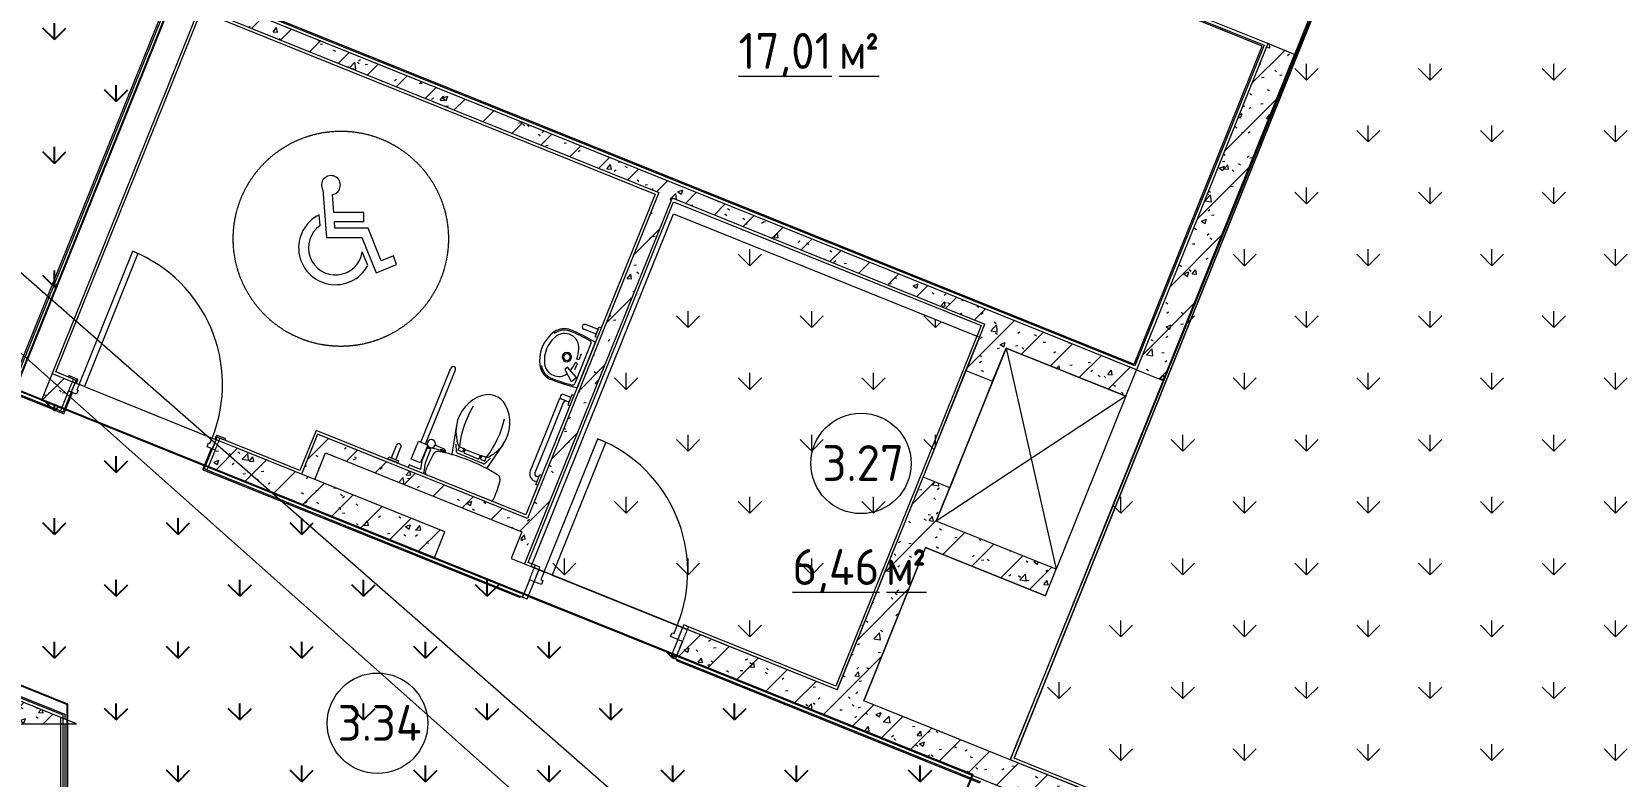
# Model space of a CAD drawing. Header units: millimetres. Extents: x -584918 to 2941280, y 3000189 to 4229862.
# Drawn here: x 191234 to 202286, y 4023976 to 4029165 of the extents above; entities that cross this region are included whole.
import ezdxf

# ---------------------------------------------------------------- set-up
doc = ezdxf.new("R2010")
doc.units = ezdxf.units.MM
doc.linetypes.add('ASVP_Невидимые', pattern=[5, 3, -2])
doc.linetypes.add('ASVP_Штриховая_ш3 п1_5', pattern=[4.5, 3, -1.5])
for name, color, linetype, lineweight in [('Генплан', 7, 'Continuous', 0), ('Двери', 7, 'Continuous', 0), ('Линии', 7, 'Continuous', 0), ('Марки помещений', 7, 'Continuous', 0), ('Обобщенные модели', 7, 'Continuous', 0), ('Перекрытие', 7, 'Continuous', 0), ('Сантехника', 7, 'Continuous', 0), ('Стены внутренние', 7, 'Continuous', 0), ('Стены несущие', 7, 'Continuous', 0), ('Стены отделка', 7, 'Continuous', 0), ('экспертиза ДУ пояснения', 6, 'Continuous', 0), ('экспертиза условные обозначения', 1, 'Continuous', 0)]:
    doc.layers.add(name, color=color, linetype=linetype, lineweight=lineweight)
doc.styles.add('GOST Common_2', font='', dxfattribs={"height": 500})
doc.styles.add('GOST Common_3', font='', dxfattribs={"width": 0.9, "height": 500})
doc.styles.get('GOST Common_2').set_extended_font_data('GOST Common')
doc.styles.get('GOST Common_3').set_extended_font_data('GOST Common')
pattern_1 = [(45, (188753.27, 4005092.92), (-141.4214, 141.4214), [])]
pattern_2 = [(50, (188753.27, 4005092.92), (364.368, -31.8783), [38.1, -419.1]), (355, (188753.27, 4005092.9), (-70.486, 382.1133), [30.48, -335.28]), (100.451, (188783.63, 4005090.26), (293.885, 350.2334), [32.38, -356.18]), (46.184, (188753.27, 4005194.5), (542.1585, -84.086), [57.15, -628.65]), (96.636, (188798.45, 4005187.5), (474.805, 494.855), [48.57, -534.27]), (351.184, (188753.27, 4005194.5), (474.81, 494.85), [45.72, -502.92]), (21, (188804.07, 4005169.12), (303.2285, -204.5305), [38.1, -419.1]), (326, (188804.07, 4005169.1), (123.604, 368.376), [30.48, -335.28]), (71.451, (188829.33, 4005152.07), (426.834, 163.8427), [32.38, -356.18]), (37.5, (188753.27, 4005092.92), (6.17665, 169.11015), [16.764, -314.452, 16.764, -323.596, -336.55]), (37.5, (188753.27, 4005092.92), (6.17665, 169.11015), [-671.576, 16.764, -319.786]), (7.5, (188753.27, 4005092.92), (133.6389, 200.3615), [16.764, -177.292, 16.764, -306.832, -128.27]), (7.5, (188753.27, 4005092.92), (133.6389, 200.3615), [-517.652, 16.764, -111.506]), (327.5, (188639.98, 4005092.92), (271.1818, -11.45836), [16.764, -110.236, 16.764, -379.476, -525.78]), (327.5, (188639.98, 4005092.92), (271.1818, -11.45836), [-523.24, 16.764, -509.016]), (317.5, (188589.18, 4005092.92), (296.2585, 50.8528), [16.764, -148.336, 16.764, -246.38, -373.38]), (317.5, (188589.18, 4005092.92), (296.2585, 50.8528), [-428.244, 16.764, -356.616])]
pattern_3 = [(90, (109166.84, 3464580.1), (-431.0523, 431.0523), [114.3, -747.8046]), (45, (109166.84, 3464580.1), (-431.0523, 431.0523), [114.3, -495.3]), (135, (109166.84, 3464580.1), (-431.0523, -431.0523), [114.3, -495.3])]

# ---------------------------------------------------------------- blocks, each defined once
blk = doc.blocks.new('ASVP_ДверьПротивопожарнаяСтальная_1 полотно - EI30 1000х2000h_полотно_ Г Пр _925 в свету_-7790708-АР Этаж 03')
at = {"layer": 'Двери', "lineweight": 18}
for p, q in [((-500, 1100), (-440, 1100)), ((-500, 100), (-500, 1100)), ((-440, 1100), (-440, 100)), ((-540, 100), (-500, 100)), ((-540, 10), (-540, 100)), ((-485, 10), (-540, 10)), ((-440, 100), (-500, 100)), ((-500, 100), (-500, 40)), ((-500, 40), (-485, 40)), ((-485, 40), (-485, 10)), ((485, 40), (500, 40)), ((485, 10), (485, 40)), ((540, 10), (485, 10)), ((500, 100), (540, 100)), ((500, 40), (500, 100)), ((540, 100), (540, 10))]:
    blk.add_line(p, q, dxfattribs=at)
at = {"layer": 'Двери', "linetype": 'ASVP_Невидимые', "lineweight": 18}
for p, q in [((-575, 100), (-540, 100)), ((-575, 10), (-575, 100)), ((-540, 10), (-575, 10)), ((-540, 100), (-540, 10)), ((540, 100), (575, 100)), ((540, 10), (540, 100)), ((575, 10), (540, 10)), ((575, 100), (575, 10))]:
    blk.add_line(p, q, dxfattribs=at)
at = {"layer": 'Двери'}
blk.add_arc((-500, 100), 1000, 0, 90, dxfattribs=at)
blk = doc.blocks.new('ASVP_ДверьДеревянная_1 полотно - Санузел 1000х2000h_полотно_ Г Пр _950 в свету_-7790712-АР Этаж 03')
at = {"layer": 'Двери', "lineweight": 18}
for p, q in [((-500, 1100), (-460, 1100)), ((-500, 100), (-500, 1100)), ((-460, 1100), (-460, 100)), ((-530, 100), (-500, 100)), ((-530, 30), (-530, 100)), ((-490, 30), (-530, 30)), ((-460, 100), (-500, 100)), ((-500, 100), (-500, 60)), ((-500, 60), (-490, 60)), ((-490, 60), (-490, 30)), ((490, 60), (500, 60)), ((490, 30), (490, 60)), ((530, 30), (490, 30)), ((500, 100), (530, 100)), ((500, 60), (500, 100)), ((530, 100), (530, 30))]:
    blk.add_line(p, q, dxfattribs=at)
at = {"layer": 'Двери', "linetype": 'ASVP_Невидимые', "lineweight": 18}
for p, q in [((-550, 100), (-530, 100)), ((-550, 30), (-550, 100)), ((-530, 30), (-550, 30)), ((-530, 100), (-530, 30)), ((530, 100), (550, 100)), ((530, 30), (530, 100)), ((550, 30), (530, 30)), ((550, 100), (550, 30))]:
    blk.add_line(p, q, dxfattribs=at)
at = {"layer": 'Двери'}
blk.add_arc((-500, 100), 1000, 0, 90, dxfattribs=at)
blk = doc.blocks.new('ASVP_НАЛИЧНИК МДФ_Двери - Наличник дверной МДФ-7487796-АР Этаж 03')
at = {"layer": 'Обобщенные модели'}
h = blk.add_hatch(dxfattribs=at)
h.set_pattern_fill('FP_8', color=256, style=0, pattern_type=2)
h.set_pattern_definition([(238.819, (4970.72, -20429.885), (847.5705, 1239.66265), [208.25, -1874.25]), (228.514, (5249.21, -20452.37), (-230.6308, -541.9905), [465.661, -465.661]), (220.384, (5327.05, -20645.53), (-616.941, -697.6711), [263.418, -1053.671])])
h.paths.add_polyline_path([(585, -10), (589, -7), (590, -5), (590, 0), (530, 0), (530, 150), (520, 150), (520, -5), (521, -9), (525, -10), (562, -10)])
h.paths.add_polyline_path([(-525, -10), (-521, -9), (-520, -5), (-520, 150), (-530, 150), (-531, 0), (-590, 0), (-590, -5), (-587, -9), (-585, -10), (-526, -10)])
for p, q in [((-530, 150), (-530, -1)), ((-520, -5), (-520, 150)), ((520, 150), (520, -5)), ((530, -1), (530, 150)), ((-531, 0), (-590, 0)), ((-590, 0), (-590, -5)), ((-531, -1), (-531, 0)), ((590, 0), (531, 0)), ((531, 0), (531, -1)), ((590, -5), (590, 0)), ((-585, -10), (-525, -10)), ((-530, -1), (-531, -1)), ((525, -10), (585, -10)), ((531, -1), (530, -1))]:
    blk.add_line(p, q, dxfattribs=at)
for centre, start, end in [((-585, -5), 180, 270), ((-525, -5), 270, 360), ((525, -5), 180, 270), ((585, -5), 270, 360)]:
    blk.add_arc(centre, 5, start, end, dxfattribs=at)
blk = doc.blocks.new('ASVP_НАЛИЧНИК МДФ_Двери - Наличник дверной МДФ-7487790-АР Этаж 03')
at = {"layer": 'Обобщенные модели'}
for p, q in [((-531, 0), (-590, 0)), ((-590, 0), (-590, -5)), ((-531, -1), (-531, 0)), ((-530, 20), (-530, -1)), ((-520, -5), (-520, 20)), ((520, 20), (520, -5)), ((530, -1), (530, 20)), ((590, 0), (531, 0)), ((531, 0), (531, -1)), ((590, -5), (590, 0)), ((-585, -10), (-525, -10)), ((-530, -1), (-531, -1)), ((525, -10), (585, -10)), ((531, -1), (530, -1))]:
    blk.add_line(p, q, dxfattribs=at)
for centre, start, end in [((-585, -5), 180, 270), ((-525, -5), 270, 360), ((525, -5), 180, 270), ((585, -5), 270, 360)]:
    blk.add_arc(centre, 5, start, end, dxfattribs=at)
blk = doc.blocks.new('Обозначения для МГН - Зона безорасности 1300х900-2751930-АР Этаж 03')
at = {"layer": 'Генплан'}
for p, q in [((-51, 288), (-26, -44)), ((26, 130), (17, 257)), ((-70, 40), (-75, 116)), ((235, 130), (26, 130)), ((235, 68), (235, 130)), ((34, 21), (31, 68)), ((31, 68), (235, 68)), ((265, 21), (34, 21)), ((357, -205), (265, 21)), ((-26, -44), (221, -44)), ((221, -44), (321, -289)), ((263, -239), (224, -144)), ((442, -171), (357, -205)), ((463, -232), (442, -171)), ((321, -289), (463, -232))]:
    blk.add_line(p, q, dxfattribs=at)
for centre, radius, start, end in [((6, 322), 66, 279.5296, 210.6777), ((38, -115), 257, 116.094, 331.0081), ((38, -115), 189, 124.6842, 350.9794)]:
    blk.add_arc(centre, radius, start, end, dxfattribs=at)
blk = doc.blocks.new('ASVP_2D_Комплект_С_У_МГН - Комплект_С_У_МГН_2D-6245429-АР Этаж 03')
at = {"layer": 'Сантехника'}
for p, q in [((765, 0), (785, -75)), ((785, -75), (785, -178)), ((800, -20), (885, -20)), ((812, -79), (800, -20)), ((812, -178), (812, -79)), ((815, -197), (815, -62)), ((815, -62), (885, -62)), ((885, -20), (885, 0)), ((885, -62), (885, -197)), ((963, -4), (1037, -4)), ((963, -19), (963, -4)), ((963, -4), (1037, -4)), ((963, -19), (963, -4)), ((1037, -19), (963, -19)), ((1037, -19), (963, -19)), ((983, -19), (983, -112)), ((1017, -19), (1017, -112)), ((1037, -4), (1037, -19)), ((1037, -4), (1037, -19)), ((330, -399), (375, -197)), ((681, -399), (636, -200)), ((719, -195), (684, -200)), ((760, -216), (699, -215)), ((791, -187), (723, -198)), ((785, -178), (812, -178)), ((885, -197), (815, -197)), ((832, -197), (832, -754)), ((867, -197), (867, -754)), ((0, -222), (15, -222)), ((15, -297), (0, -297)), ((15, -222), (15, -297)), ((15, -242), (31, -242)), ((15, -278), (31, -278)), ((51, -560), (51, -297)), ((86, -560), (86, -297)), ((389, -279), (372, -304)), ((398, -227), (376, -276)), ((405, -242), (405, -268)), ((438, -242), (405, -242)), ((405, -268), (438, -268)), ((407, -221), (505, -221)), ((438, -268), (438, -242)), ((438, -250), (438, -268)), ((448, -250), (438, -250)), ((448, -239), (448, -267)), ((562, -239), (448, -239)), ((448, -267), (448, -250)), ((505, -221), (603, -221)), ((562, -266), (562, -239)), ((562, -250), (572, -250)), ((562, -267), (562, -250)), ((562, -266), (562, -266)), ((572, -242), (605, -242)), ((572, -268), (572, -242)), ((572, -250), (572, -268)), ((605, -268), (572, -268)), ((605, -242), (605, -268)), ((612, -227), (634, -276)), ((634, -295), (619, -276)), ((51, -822), (51, -560)), ((86, -822), (86, -560)), ((15, -822), (0, -822)), ((15, -822), (0, -822)), ((15, -897), (15, -822)), ((15, -897), (15, -822)), ((15, -842), (68, -842)), ((15, -877), (69, -877)), ((0, -897), (15, -897)), ((0, -897), (15, -897)), ((0, -1298), (0, -956)), ((0, -956), (0, -1298)), ((25, -1278), (25, -977)), ((54, -981), (30, -1020)), ((127, -1042), (54, -981)), ((30, -1020), (114, -1064)), ((61, -1069), (61, -1114)), ((114, -1064), (127, -1042)), ((61, -1114), (76, -1114)), ((61, -1140), (76, -1140)), ((61, -1185), (61, -1140)), ((0, -1332), (15, -1332)), ((0, -1332), (15, -1332)), ((15, -1407), (0, -1407)), ((15, -1407), (0, -1407)), ((15, -1332), (15, -1407)), ((15, -1332), (15, -1407)), ((15, -1352), (108, -1352)), ((15, -1387), (108, -1387))]:
    blk.add_line(p, q, dxfattribs=at)
for centre, radius, start, end in [((753, -2), 2, 36.9003, 93.2918), ((291, -27), 43.4, 143.1008, 181.0217), ((1398, -28), 1150, 180.0001, 186.3309), ((258, -2), 2, 93.3041, 143.1019), ((719, -27), 43.4, 358.9783, 36.8992), ((-387, -28), 1150, 353.6521, 359.9999), ((289, -151), 34, 186.3309, 259.2904), ((505, 995), 1200, 259.2904, 263.7586), ((372, -200), 2, 344.813, 83.6429), ((505, 995), 1200, 263.7587, 276.1833), ((638, -200), 2, 96.3568, 192.6522), ((505, 995), 1200, 276.3579, 280.7271), ((701, -197), 17.3, 189.6179, 262.9036), ((695, -153), 51.5, 262.4926, 296.28), ((722, -195), 3.14, 170.2911, 288.3479), ((722, -151), 33.5, 280.7271, 353.6509), ((761, -223), 7.04, 10.5543, 95.4018), ((796, -215), 28.6, 90, 270), ((796, -215), 28.6, 270, 90), ((1000, -113), 17.5, 180, 0), ((31, -297), 55, 0, 90.5677), ((31, -297), 20, 0, 90.9415), ((586, -456), 263, 148.9077, 167.2704), ((746, -553), 450, 146.3502, 148.9077), ((1079, -457), 700, 164.6366, 188.9578), ((405, -292), 20, 96.8519, 142.7693), ((407, -231), 10, 90.7687, 156.5005), ((514, -1191), 926, 84.2959, 96.934), ((603, -231), 10, 22.3956, 90.7687), ((604, -289), 20, 37.7817, 84.1231), ((-68, -457), 700, 351.0468, 15.5336), ((745, -230), 129, 210.287, 213.8815), ((264, -553), 450, 31.0923, 33.8318), ((425, -456), 263, 12.7296, 31.0923), ((586, -456), 263, 167.2704, 230.8288), ((425, -456), 263, 309.1503, 12.7296), ((505, -555), 135, 230.7812, 309.1782), ((850, -754), 17.5, 180, 0.4331), ((31, -822), 20, 270, 0), ((69, -860), 17.5, 270, 91.0065), ((31, -822), 55, 333.5285, 0), ((193, -2170), 1228, 89.9982, 98.9992), ((41, -977), 16, 97.1975, 180), ((193, -2212), 1261, 90.0058, 97.0139), ((184, -1074), 100, 28.5027, 147.3357), ((193, -1059), 108, 28.2098, 90.0805), ((193, -1059), 118, 32.4637, 89.9982), ((193, -1059), 118, 32.4637, 89.9982), ((355, -1127), 279, 163.9708, 177.3357), ((145, -1128), 32.5, 90, 270), ((145, -1128), 23, 90, 270), ((145, -1128), 32.5, 270, 90), ((145, -1128), 23, 270, 90), ((86, -1127), 212, 331.4658, 28.525), ((86, -1127), 245, 327.5362, 32.4638), ((86, -1127), 245, 327.5362, 32.4638), ((355, -1127), 279, 182.6626, 197.4189), ((184, -1181), 100, 197.4584, 331.4778), ((193, -85), 1228, 260.9993, 270.0018), ((193, -85), 1228, 260.9993, 270.0018), ((41, -1278), 16, 180, 262.9884), ((193, -42), 1261, 262.9873, 269.9942), ((193, -1195), 108, 269.9195, 331.7902), ((193, -1195), 118, 270.0018, 327.5362), ((193, -1195), 118, 270.0018, 327.5362), ((109, -1369), 17.5, 270, 90)]:
    blk.add_arc(centre, radius, start, end, dxfattribs=at)
blk = doc.blocks.new('ASVP_ОТКОС_Оштукатуривание дверного откоса - Оштукатуривание дверного откоса-5867985-АР Этаж 03')
at = {"layer": 'Обобщенные модели'}
for p, q in [((-575, 130), (-575, 0)), ((-540, 0), (-540, 130)), ((540, 130), (540, 0)), ((575, 0), (575, 130)), ((-575, 0), (-540, 0)), ((540, 0), (575, 0))]:
    blk.add_line(p, q, dxfattribs=at)
blk = doc.blocks.new('ASVP_ОТКОС_Оштукатуривание дверного откоса - Оштукатуривание дверного откоса-6302083-АР Этаж 03')
at = {"layer": 'Обобщенные модели'}
for p, q in [((-575, 20), (-575, 0)), ((-540, 0), (-540, 20)), ((540, 20), (540, 0)), ((575, 0), (575, 20)), ((-575, 0), (-540, 0)), ((540, 0), (575, 0))]:
    blk.add_line(p, q, dxfattribs=at)
blk = doc.blocks.new('ASVP_Марка_Помещение_ДваЗначения - Номер Площадь-685795-АР Этаж 03')
at = {"layer": 'Марки помещений'}
blk.add_circle((0, 0), 3.5, dxfattribs=at)

msp = doc.modelspace()

# ---------------------------------------------------------------- hatches: boundary and pattern name
at = {"layer": 'Стены внутренние'}
h = msp.add_hatch(dxfattribs=at)
h.set_pattern_fill('FP_4', color=256, style=0, pattern_type=2)
h.set_pattern_definition(pattern_1)
h.paths.add_polyline_path([(197877.085, 4027128.263), (197914.462, 4027221.015), (192349.349, 4029463.673), (192311.971, 4029370.921), (197851.059, 4027138.751)])
h = msp.add_hatch(dxfattribs=at)
h.set_pattern_fill('FP_5', color=256, style=0, pattern_type=2)
h.set_pattern_definition(pattern_2)
h.paths.add_polyline_path([(197877.085, 4027128.263), (197914.462, 4027221.015), (192349.349, 4029463.673), (192311.971, 4029370.921), (197851.059, 4027138.751)])
h = msp.add_hatch(dxfattribs=at)
h.set_pattern_fill('FP_4', color=256, style=0, pattern_type=2)
h.set_pattern_definition(pattern_1)
h.paths.add_polyline_path([(199120.237, 4026735.106), (200035.989, 4029007.527), (199850.485, 4029082.282), (198934.733, 4026809.861)])
h = msp.add_hatch(dxfattribs=at)
h.set_pattern_fill('FP_5', color=256, style=0, pattern_type=2)
h.set_pattern_definition(pattern_2)
h.paths.add_polyline_path([(199120.237, 4026735.106), (200035.989, 4029007.527), (199850.485, 4029082.282), (198934.733, 4026809.861)])
h = msp.add_hatch(dxfattribs=at)
h.set_pattern_fill('FP_4', color=256, style=0, pattern_type=2)
h.set_pattern_definition(pattern_1)
h.paths.add_polyline_path([(194669.53, 4025455.96), (195697.415, 4028006.637), (195604.663, 4028044.015), (194576.779, 4025493.338), (194662.074, 4025458.965)])
h = msp.add_hatch(dxfattribs=at)
h.set_pattern_fill('FP_5', color=256, style=0, pattern_type=2)
h.set_pattern_definition(pattern_2)
h.paths.add_polyline_path([(194669.53, 4025455.96), (195697.415, 4028006.637), (195604.663, 4028044.015), (194576.779, 4025493.338), (194662.074, 4025458.965)])
h = msp.add_hatch(dxfattribs=at)
h.set_pattern_fill('FP_4', color=256, style=0, pattern_type=2)
h.set_pattern_definition(pattern_1)
h.paths.add_polyline_path([(198859.978, 4026624.357), (198934.733, 4026809.861), (197914.462, 4027221.015), (197877.085, 4027128.263), (198062.45, 4027053.164), (198025.211, 4026960.756), (198399.654, 4026809.861)])
h = msp.add_hatch(dxfattribs=at)
h.set_pattern_fill('FP_5', color=256, style=0, pattern_type=2)
h.set_pattern_definition(pattern_2)
h.paths.add_polyline_path([(198859.978, 4026624.357), (198934.733, 4026809.861), (197914.462, 4027221.015), (197877.085, 4027128.263), (198062.45, 4027053.164), (198025.211, 4026960.756), (198399.654, 4026809.861)])
h = msp.add_hatch(dxfattribs=at)
h.set_pattern_fill('FP_4', color=256, style=0, pattern_type=2)
h.set_pattern_definition(pattern_1)
h.paths.add_polyline_path([(197034.704, 4024502.831), (197632.746, 4025986.861), (197447.242, 4026061.616), (196849.2, 4024577.586), (196859.721, 4024573.346)])
h.paths.add_polyline_path([(197931.767, 4026728.876), (198062.45, 4027053.564), (197877.085, 4027128.263), (197746.263, 4026803.632), (197914.462, 4026735.85)])
h = msp.add_hatch(dxfattribs=at)
h.set_pattern_fill('FP_5', color=256, style=0, pattern_type=2)
h.set_pattern_definition(pattern_2)
h.paths.add_polyline_path([(197034.704, 4024502.831), (197632.746, 4025986.861), (197447.242, 4026061.616), (196849.2, 4024577.586), (196859.721, 4024573.346)])
h.paths.add_polyline_path([(197931.767, 4026728.876), (198062.45, 4027053.564), (197877.085, 4027128.263), (197746.263, 4026803.632), (197914.462, 4026735.85)])
h = msp.add_hatch(dxfattribs=at)
h.set_pattern_fill('FP_4', color=256, style=0, pattern_type=2)
h.set_pattern_definition(pattern_1)
h.paths.add_polyline_path([(194038.264, 4025494.722), (194113.019, 4025680.226), (192538, 4026314.936), (192463.244, 4026129.432), (193474.232, 4025722.019)])
h.paths.add_polyline_path([(191442.974, 4026540.586), (191517.729, 4026726.089), (191376.838, 4026782.866), (191302.083, 4026597.362), (191435.498, 4026543.598)])
h = msp.add_hatch(dxfattribs=at)
h.set_pattern_fill('FP_5', color=256, style=0, pattern_type=2)
h.set_pattern_definition(pattern_2)
h.paths.add_polyline_path([(194038.264, 4025494.722), (194113.019, 4025680.226), (192538, 4026314.936), (192463.244, 4026129.432), (193474.232, 4025722.019)])
h.paths.add_polyline_path([(191442.974, 4026540.586), (191517.729, 4026726.089), (191376.838, 4026782.866), (191302.083, 4026597.362), (191435.498, 4026543.598)])
h = msp.add_hatch(dxfattribs=at)
h.set_pattern_fill('FP_4', color=256, style=0, pattern_type=2)
h.set_pattern_definition(pattern_1)
h.paths.add_polyline_path([(193207.775, 4026045.026), (193319.908, 4026323.282), (193227.156, 4026360.659), (193115.023, 4026082.404)])
h = msp.add_hatch(dxfattribs=at)
h.set_pattern_fill('FP_5', color=256, style=0, pattern_type=2)
h.set_pattern_definition(pattern_2)
h.paths.add_polyline_path([(193207.775, 4026045.026), (193319.908, 4026323.282), (193227.156, 4026360.659), (193115.023, 4026082.404)])
h = msp.add_hatch(dxfattribs=at)
h.set_pattern_fill('FP_4', color=256, style=0, pattern_type=2)
h.set_pattern_definition(pattern_1)
h.paths.add_polyline_path([(194651.534, 4025678.842), (194688.911, 4025771.594), (193319.908, 4026323.282), (193282.53, 4026230.53), (194647.717, 4025680.38)])
h = msp.add_hatch(dxfattribs=at)
h.set_pattern_fill('FP_5', color=256, style=0, pattern_type=2)
h.set_pattern_definition(pattern_2)
h.paths.add_polyline_path([(194651.534, 4025678.842), (194688.911, 4025771.594), (193319.908, 4026323.282), (193282.53, 4026230.53), (194647.717, 4025680.38)])
h = msp.add_hatch(dxfattribs=at)
h.set_pattern_fill('FP_4', color=256, style=0, pattern_type=2)
h.set_pattern_definition(pattern_1)
h.paths.add_polyline_path([(198299.313, 4025233.079), (198374.069, 4025418.583), (197539.302, 4025754.981), (197464.546, 4025569.478), (198081, 4025321.056)])
h = msp.add_hatch(dxfattribs=at)
h.set_pattern_fill('FP_5', color=256, style=0, pattern_type=2)
h.set_pattern_definition(pattern_2)
h.paths.add_polyline_path([(198299.313, 4025233.079), (198374.069, 4025418.583), (197539.302, 4025754.981), (197464.546, 4025569.478), (198081, 4025321.056)])
h = msp.add_hatch(dxfattribs=at)
h.set_pattern_fill('FP_4', color=256, style=0, pattern_type=2)
h.set_pattern_definition(pattern_1)
h.paths.add_polyline_path([(191463.675, 4024342.249), (191547.312, 4024342.249), (188507.941, 4025567.07), (188470.563, 4025474.318), (191279.772, 4024342.249), (191440.504, 4024342.249)])
h = msp.add_hatch(dxfattribs=at)
h.set_pattern_fill('FP_5', color=256, style=0, pattern_type=2)
h.set_pattern_definition(pattern_2)
h.paths.add_polyline_path([(191463.675, 4024342.249), (191547.312, 4024342.249), (188507.941, 4025567.07), (188470.563, 4025474.318), (191279.772, 4024342.249), (191440.504, 4024342.249)])
h = msp.add_hatch(dxfattribs=at)
h.set_pattern_fill('FP_4', color=256, style=0, pattern_type=2)
h.set_pattern_definition(pattern_1)
h.paths.add_polyline_path([(201690.295, 4022411.068), (201765.05, 4022596.572), (195803.476, 4024998.997), (195728.721, 4024813.494), (201229.971, 4022596.572)])
h = msp.add_hatch(dxfattribs=at)
h.set_pattern_fill('FP_5', color=256, style=0, pattern_type=2)
h.set_pattern_definition(pattern_2)
h.paths.add_polyline_path([(201690.295, 4022411.068), (201765.05, 4022596.572), (195803.476, 4024998.997), (195728.721, 4024813.494), (201229.971, 4022596.572)])
h = msp.add_hatch(dxfattribs=at)
h.set_pattern_fill('FP_4', color=256, style=0, pattern_type=2)
h.set_pattern_definition(pattern_1)
h.paths.add_polyline_path([(191279.772, 4024342.249), (191031.624, 4024442.249), (188434.165, 4024442.249), (188434.165, 4024342.249), (191234.165, 4024342.249)])
h = msp.add_hatch(dxfattribs=at)
h.set_pattern_fill('FP_5', color=256, style=0, pattern_type=2)
h.set_pattern_definition(pattern_2)
h.paths.add_polyline_path([(191279.772, 4024342.249), (191031.624, 4024442.249), (188434.165, 4024442.249), (188434.165, 4024342.249), (191234.165, 4024342.249)])
at = {"layer": 'экспертиза условные обозначения'}
h = msp.add_hatch(dxfattribs=at)
h.set_pattern_fill('GRASS', color=2, scale=24)
h.set_pattern_definition(pattern_3)
h.paths.add_polyline_path([(198054.974, 4024091.677), (201766.434, 4033248.088), (208778.477, 4030422.34), (205093.043, 4021277.003)])
at = {"layer": 'экспертиза условные обозначения', "lineweight": -3}
h = msp.add_hatch(dxfattribs=at)
h.set_pattern_fill('GRASS', color=3, scale=24)
h.set_pattern_definition([(90, (188374.25, 3759702.1), (-431.0523, 431.0523), [114.3, -747.8046]), (45, (188374.25, 3759702.1), (-431.0523, 431.0523), [114.3, -495.3]), (135, (188374.25, 3759702.1), (-431.0523, -431.0523), [114.3, -495.3])])
edge = h.paths.add_edge_path()
edge.add_line((183888.124, 4027536.727), (184548.663, 4029324.281))
edge.add_line((184548.663, 4029324.281), (189725.301, 4027232.782))
edge.add_line((189725.301, 4027232.782), (191781.071, 4032334.136))
edge.add_line((191781.071, 4032334.136), (193172.349, 4031773.472))
edge.add_line((193172.349, 4031773.472), (191118.448, 4026676.755))
edge.add_line((191118.448, 4026676.755), (197791.947, 4023987.435))
edge.add_line((197791.947, 4023987.435), (197081.772, 4022225.149))
edge.add_line((197081.772, 4022225.149), (195745.319, 4022758.329))
edge.add_arc((195341.633, 4021726.997), 1107.523, 68.623549, 179.4277519)
edge.add_line((194234.165, 4021738.058), (194234.165, 4019842.249))
edge.add_line((194234.165, 4019842.249), (191484.165, 4019842.249))
edge.add_line((191484.165, 4019842.249), (191484.165, 4024475.51))
edge.add_line((191484.165, 4024475.51), (188548.703, 4025663.848))
edge.add_line((188548.703, 4025663.848), (183888.124, 4027536.727))
at = {"layer": 'экспертиза условные обозначения'}
h = msp.add_hatch(dxfattribs=at)
h.set_pattern_fill('GRASS', color=4, scale=24)
h.set_pattern_definition(pattern_3)
h.paths.add_polyline_path([(195706.414, 4027895.197), (197839.707, 4027035.511), (196849.2, 4024577.586), (194715.906, 4025437.272)])

# ---------------------------------------------------------------- linework, layer by layer
at = {"layer": 'Линии'}
for p, q in [((201766.434, 4033248.088), (198081, 4024102.752)), ((198025.211, 4026960.756), (197539.302, 4025754.981)), ((197539.302, 4025754.981), (198025.211, 4026960.756)), ((198859.978, 4026624.357), (198025.211, 4026960.756)), ((198025.211, 4026960.756), (198374.069, 4025418.583)), ((198025.211, 4026960.756), (198859.978, 4026624.357)), ((198859.978, 4026624.357), (197539.302, 4025754.981)), ((198859.978, 4026624.357), (198374.069, 4025418.583)), ((198374.069, 4025418.583), (197539.302, 4025754.981)), ((197464.546, 4025569.478), (197034.704, 4024502.831)), ((198299.313, 4025233.079), (197464.546, 4025569.478))]:
    msp.add_line(p, q, dxfattribs=at)
at = {"layer": 'Линии', "linetype": 'ASVP_Штриховая_ш3 п1_5'}
msp.add_circle((193388.761, 4027722.429), 750, dxfattribs=at)
at = {"layer": 'Перекрытие'}
for p, q in [((191601.206, 4026692.45), (192491.624, 4026333.624)), ((191461.524, 4026533.11), (191442.974, 4026540.586)), ((192435.419, 4026140.645), (191470.799, 4026529.372)), ((192463.244, 4026129.432), (192444.694, 4026136.907)), ((194862.044, 4025378.38), (195733.912, 4025027.031)), ((195696.257, 4024826.576), (194694.537, 4025230.254))]:
    msp.add_line(p, q, dxfattribs=at)
at = {"layer": 'Стены внутренние'}
for p, q in [((199811.446, 4029065.67), (193281.713, 4031697.055)), ((191077.541, 4026655.505), (192251.198, 4029567.915)), ((192388.388, 4029480.285), (198918.121, 4026848.9)), ((198918.121, 4026848.9), (199811.446, 4029065.67)), ((197931.767, 4026728.876), (197632.746, 4025986.861)), ((191394.66, 4026527.711), (191077.541, 4026655.505)), ((191394.66, 4026527.711), (191396.528, 4026532.349)), ((187240.589, 4026110.138), (191464.165, 4024408.1)), ((192489.132, 4026086.655), (192491.001, 4026091.293)), ((194636.948, 4025221.117), (192489.132, 4026086.655)), ((194636.948, 4025221.117), (194640.686, 4025230.393)), ((195731.42, 4024780.061), (195735.158, 4024789.337)), ((197843.791, 4023928.807), (195731.42, 4024780.061)), ((191464.165, 4024408.1), (191464.165, 4024375.756)), ((191464.165, 4024342.249), (191464.165, 4023182.249))]:
    msp.add_line(p, q, dxfattribs=at)
at = {"layer": 'Стены несущие'}
for p, q in [((198934.733, 4026809.861), (192256.597, 4029501.05)), ((192311.971, 4029370.921), (195604.663, 4028044.015)), ((199850.485, 4029082.282), (198934.733, 4026809.861)), ((200035.989, 4029007.527), (199850.485, 4029082.282)), ((199120.237, 4026735.106), (200035.989, 4029007.527)), ((191547.312, 4024342.249), (182426.63, 4028017.747)), ((195604.663, 4028044.015), (194688.911, 4025771.594)), ((195697.415, 4028006.637), (194669.53, 4025455.96)), ((195697.415, 4028006.637), (197877.085, 4027128.263)), ((197746.263, 4026803.632), (197877.085, 4027128.263)), ((197931.767, 4026728.876), (198025.211, 4026960.756)), ((198025.211, 4026960.756), (198859.978, 4026624.357)), ((197746.263, 4026803.632), (197931.767, 4026728.876)), ((198859.978, 4026624.357), (198934.733, 4026809.861)), ((198934.733, 4026809.861), (199120.237, 4026735.106)), ((191376.838, 4026782.866), (191302.083, 4026597.362)), ((191376.838, 4026782.866), (191517.729, 4026726.089)), ((191302.083, 4026597.362), (191442.974, 4026540.586)), ((191442.974, 4026540.586), (191491.565, 4026661.163)), ((193227.156, 4026360.659), (193115.023, 4026082.404)), ((194688.911, 4025771.594), (193227.156, 4026360.659)), ((192511.835, 4026250.009), (192463.244, 4026129.432)), ((194113.019, 4025680.226), (192538, 4026314.936)), ((193207.775, 4026045.026), (193282.53, 4026230.53)), ((193282.53, 4026230.53), (194651.534, 4025678.842)), ((192463.244, 4026129.432), (194038.264, 4025494.722)), ((196849.2, 4024577.586), (197447.242, 4026061.616)), ((197632.746, 4025986.861), (197447.242, 4026061.616)), ((197539.302, 4025754.981), (197632.746, 4025986.861)), ((198374.069, 4025418.583), (197539.302, 4025754.981)), ((194038.264, 4025494.722), (194113.019, 4025680.226)), ((194651.534, 4025678.842), (194576.779, 4025493.338)), ((194576.779, 4025493.338), (194669.53, 4025455.96)), ((197034.704, 4024502.831), (197464.546, 4025569.478)), ((197464.546, 4025569.478), (198299.313, 4025233.079)), ((198299.313, 4025233.079), (198374.069, 4025418.583)), ((196849.2, 4024577.586), (195803.476, 4024998.997)), ((195769.836, 4024915.521), (195728.721, 4024813.494)), ((201690.295, 4022411.068), (195728.721, 4024813.494)), ((201765.05, 4022596.572), (197034.704, 4024502.831)), ((188434.165, 4024342.249), (191547.312, 4024342.249))]:
    msp.add_line(p, q, dxfattribs=at)
at = {"layer": 'Стены отделка'}
for p, q in [((201755.36, 4033274.114), (198054.974, 4024091.677)), ((198081, 4024102.752), (201766.434, 4033248.088)), ((199850.485, 4029082.282), (193265.101, 4031736.094)), ((193276.176, 4031710.068), (199824.459, 4029071.208)), ((192275.424, 4029601.278), (191090.553, 4026661.043)), ((191116.579, 4026672.118), (192256.597, 4029501.05)), ((198923.658, 4026835.887), (192375.375, 4029474.747)), ((192404.723, 4029333.543), (191376.838, 4026782.866)), ((191402.864, 4026793.941), (192415.798, 4029307.517)), ((192415.798, 4029307.517), (195578.637, 4028032.94)), ((199824.459, 4029071.208), (198923.658, 4026835.887)), ((195578.637, 4028032.94), (194677.837, 4025797.62)), ((194695.556, 4025467.035), (195708.49, 4027980.611)), ((195708.49, 4027980.611), (197851.059, 4027117.188)), ((197851.059, 4027117.188), (196838.125, 4024603.612)), ((197447.242, 4026061.616), (197746.263, 4026803.632)), ((198934.733, 4026809.861), (198934.733, 4026809.861)), ((191376.838, 4026782.866), (191376.838, 4026782.866)), ((191525.204, 4026744.64), (191402.864, 4026793.941)), ((191517.729, 4026726.089), (191525.204, 4026744.64)), ((191090.553, 4026661.043), (191435.498, 4026522.035)), ((191302.083, 4026597.362), (191116.579, 4026672.118)), ((191435.498, 4026522.035), (191442.974, 4026540.586)), ((193216.081, 4026386.685), (193103.948, 4026108.43)), ((194677.837, 4025797.62), (193216.081, 4026386.685)), ((192545.475, 4026333.486), (192538, 4026314.936)), ((193103.948, 4026108.43), (192545.475, 4026333.486)), ((191454.165, 4024401.348), (187236.851, 4026100.863)), ((192463.244, 4026129.432), (192455.769, 4026110.881)), ((192455.769, 4026110.881), (194654.598, 4025224.786)), ((194662.074, 4025243.336), (194038.264, 4025494.722)), ((194669.53, 4025455.96), (194736.829, 4025428.84)), ((194744.305, 4025447.39), (194695.556, 4025467.035)), ((194736.829, 4025428.84), (194744.305, 4025447.39)), ((194654.598, 4025224.786), (194662.074, 4025243.336)), ((195810.951, 4025017.548), (195803.476, 4024998.997)), ((196838.125, 4024603.612), (195810.951, 4025017.548)), ((195728.721, 4024813.494), (195721.245, 4024794.943)), ((195721.245, 4024794.943), (197847.529, 4023938.083)), ((191434.165, 4024387.845), (191434.165, 4023592.249)), ((191454.165, 4023192.249), (191454.165, 4024401.348)), ((205093.043, 4021277.003), (198081, 4024102.752))]:
    msp.add_line(p, q, dxfattribs=at)
at = {"layer": 'экспертиза ДУ пояснения'}
for points in [[(214637.757, 4006036.567), (148498.361, 4064875.94)], [(148498.361, 4064875.94), (215582.524, 4006080.099)]]:
    msp.add_lwpolyline(points, dxfattribs=at)
at = {"layer": 'экспертиза условные обозначения', "color": 2}
msp.add_lwpolyline([(198054.974, 4024091.677), (201766.434, 4033248.088), (208778.477, 4030422.34), (205093.043, 4021277.003), (198054.974, 4024091.677)], dxfattribs=at)
at = {"layer": 'экспертиза условные обозначения', "color": 3, "lineweight": -3}
msp.add_lwpolyline([(183888.124, 4027536.727), (184548.663, 4029324.281), (189725.301, 4027232.782), (191781.071, 4032334.136), (193172.349, 4031773.472), (191118.448, 4026676.755), (197791.947, 4023987.435), (197081.772, 4022225.149), (195745.319, 4022758.329, 0.525035131), (194234.165, 4021738.058), (194234.165, 4019842.249), (191484.165, 4019842.249), (191484.165, 4024475.51), (188548.703, 4025663.848), (183888.124, 4027536.727)], format="xyb", dxfattribs=at)
at = {"layer": 'экспертиза условные обозначения', "color": 4}
msp.add_lwpolyline([(195706.414, 4027895.197), (197839.707, 4027035.511), (196849.2, 4024577.586), (194715.906, 4025437.272), (195706.414, 4027895.197)], dxfattribs=at)

# ---------------------------------------------------------------- block references
at = {"layer": 'Генплан'}
msp.add_blockref('Обозначения для МГН - Зона безорасности 1300х900-2751930-АР Этаж 03', (193313.796, 4027774.289), dxfattribs=at)
at = {"layer": 'Двери', "rotation": 338.0513009164578}
for name, p in [('ASVP_ДверьДеревянная_1 полотно - Санузел 1000х2000h_полотно_ Г Пр _950 в свету_-7790712-АР Этаж 03', (191990.487, 4026427.761)), ('ASVP_ДверьПротивопожарнаяСтальная_1 полотно - EI30 1000х2000h_полотно_ Г Пр _925 в свету_-7790708-АР Этаж 03', (195232.775, 4025121.167))]:
    msp.add_blockref(name, p, dxfattribs=at)
at = {"layer": 'Марки помещений', "xscale": 99.99999999999993, "yscale": 99.99999999999993, "zscale": 99.99999999999993}
for p in [(197014.457, 4026156.512), (193644.423, 4024345.486)]:
    msp.add_blockref('ASVP_Марка_Помещение_ДваЗначения - Номер Площадь-685795-АР Этаж 03', p, dxfattribs=at)
at = {"layer": 'Обобщенные модели'}
for name, p, rotation in [('ASVP_НАЛИЧНИК МДФ_Двери - Наличник дверной МДФ-7487790-АР Этаж 03', (192035.34, 4026539.063), 158.0513009164576), ('ASVP_НАЛИЧНИК МДФ_Двери - Наличник дверной МДФ-7487796-АР Этаж 03', (191945.633, 4026316.458), 338.0513009164578), ('ASVP_ОТКОС_Оштукатуривание дверного откоса - Оштукатуривание дверного откоса-6302083-АР Этаж 03', (195277.628, 4025232.469), 158.0513009164576), ('ASVP_ОТКОС_Оштукатуривание дверного откоса - Оштукатуривание дверного откоса-5867985-АР Этаж 03', (195187.922, 4025009.865), 338.0513009164578)]:
    msp.add_blockref(name, p, dxfattribs=dict(at, rotation=rotation))
at = {"layer": 'Сантехника', "rotation": 158.0513009164574}
msp.add_blockref('ASVP_2D_Комплект_С_У_МГН - Комплект_С_У_МГН_2D-6245429-АР Этаж 03', (194677.837, 4025797.62), dxfattribs=at)

# ---------------------------------------------------------------- texts
at = {"layer": 'Марки помещений', "char_height": 250, "attachment_point": 1}
for s, insert, width, style in [('\\L17,01 ', (196159.98, 4029156.394), 851.39212, 'GOST Common_2'), ('\\L\\fGOST Common|b0|i0|c238|p34|;\\W.9;\\L²', (197041.042, 4029156.394), 165.94931, 'GOST Common_3'), ('\\L\\fGOST Common|b0|i0|c204|p34|;\\W.9;\\Lм', (196862.449, 4029156.394), 216.45562, 'GOST Common_2'), ('3.27', (196745.8, 4026284.237), 663.79725, 'GOST Common_2'), ('\\L6,46 ', (196536.564, 4025559.706), 793.67062, 'GOST Common_2'), ('\\L\\fGOST Common|b0|i0|c204|p34|;\\W.9;\\Lм', (197191.408, 4025559.706), 216.45562, 'GOST Common_2'), ('\\L\\fGOST Common|b0|i0|c238|p34|;\\W.9;\\L²', (197370.001, 4025559.706), 165.94931, 'GOST Common_3'), ('3.34', (193366.766, 4024473.211), 685.44281, 'GOST Common_2')]:
    msp.add_mtext(s, dxfattribs=dict(at, insert=insert, width=width, style=style))

doc.saveas('drawing.dxf')
